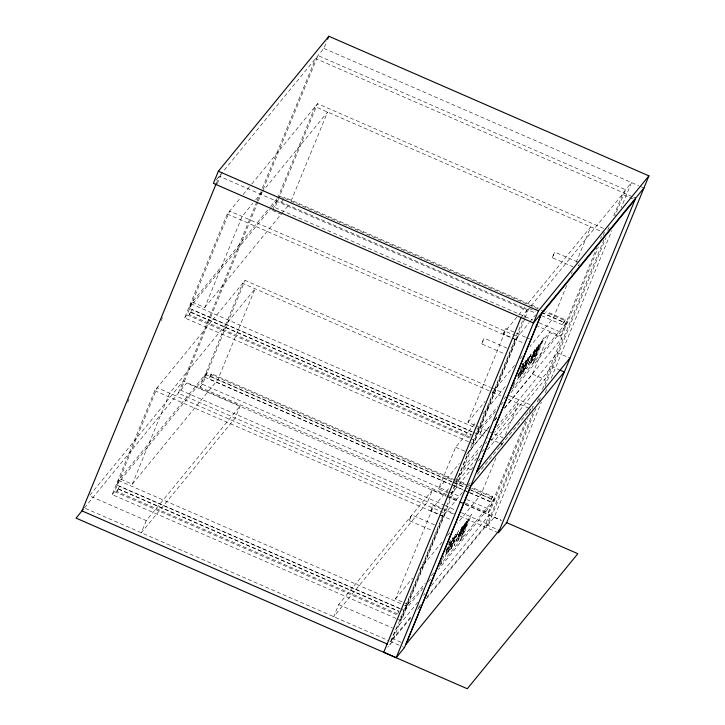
<?xml version="1.0" encoding="UTF-8"?>
<svg xmlns="http://www.w3.org/2000/svg" width="725" height="725" viewBox="0 0 725 725"><rect width="100%" height="100%" fill="white"/><g stroke="black" fill="none" stroke-linecap="round" stroke-linejoin="round"><path stroke-width="0.54" stroke-dasharray="3.62 2.72" d="M535.857 353.419L539.11 344.284L530.791 363.714L537.841 347.13L534.388 356.772L541.765 341.049L533.636 360.243L540.188 344.248M579.248 264.353L579.465 263.746M448.521 549.903L447.243 554.072L450.859 547.067L455.653 534.307L452.047 541.294L448.177 551.915L454.72 536.464L449.418 548.308M451.467 546.306L450.198 550.465L453.805 543.469L458.599 530.709L455.001 537.696L451.131 548.317L457.665 532.866L452.364 544.702M216.258 183.516L219.258 176.193L526.894 310.373L389.615 645.078M127.736 402.293L129.023 399.158M161.195 320.713L162.482 317.577M217.391 183.697L221.252 174.281M396.086 618.425L112.167 494.577L154.769 390.702L245.068 280.376L490.653 387.494M468.567 441.706L184.639 317.858L227.242 213.984L240.347 197.979M399.502 608.384L116.616 484.989L118.465 480.476L206.688 372.686L494.758 498.338L492.909 502.851L438.398 569.451M471.984 431.665L189.089 308.27L190.938 303.766L269.954 207.232M112.167 494.577L114.586 491.623L157.189 387.748L445.259 513.4L402.656 617.274L400.236 620.228L397.128 618.878M184.639 317.858L187.059 314.904L229.662 211.029L517.732 336.681L475.129 440.564L472.709 443.519L469.601 442.159M397.726 613.939L116.77 491.387L117.912 488.614L119.707 486.421L399.62 608.52M470.199 437.22L189.243 314.668L190.385 311.895L192.179 309.702L472.102 431.801M116.77 491.387L119.707 486.421M189.243 314.668L192.179 309.702M132.294 484.218L169.632 393.177L255.1 288.758L217.754 379.8L132.294 484.218L119.843 478.79M192.324 302.071L204.767 307.5L242.114 216.458L252.789 203.408M256.804 201.813L178.305 393.222L454.502 513.699M257.23 200.771L261.952 189.261M262.377 188.219L315.574 58.517L632.535 196.774M257.937 201.994L180.715 390.267L443.809 505.026M258.363 200.952L262.649 190.494M263.084 189.442L317.994 55.562L625.621 189.751L614.891 215.896M216.258 179.863L323.867 48.394L326.767 41.307M446.663 494.776L200.046 387.204L242.648 283.33L491.342 391.808M272.953 209.453L277.213 199.067M277.639 198.025L315.13 106.611L603.2 232.263M116.616 484.989L204.84 377.19L206.688 372.686M146.287 520.623L141.312 532.757L235.199 418.044L240.183 405.9L183.28 381.078L89.383 495.8L146.287 520.623L240.183 405.9M200.046 387.204L202.465 384.25L245.068 280.376M603.544 228.402L317.55 103.657L274.938 207.531L532.957 320.078M204.84 377.19L450.424 484.318L208.863 378.867L211.8 373.892L465.803 484.69M211.8 373.892L208.863 378.867M291.097 200.997L327.573 112.04L262.767 191.228M432.58 489.828L338.693 604.541L333.708 616.685L427.605 501.963L432.58 489.828L446.029 495.692M473.217 467.118L450.995 494.269L438.553 488.84L455.626 447.216L476.407 421.823M407.912 604.442L395.469 599.013L432.807 507.971L449.192 487.952M480.394 427.732L467.942 422.303L505.289 331.252L526.649 305.153M398.107 613.015L398.868 611.166L117.912 488.614M470.579 436.296L471.341 434.447L190.385 311.895M450.995 494.269L468.069 452.645L489.574 426.373M400.236 620.228L442.839 516.354L462.351 492.511M472.709 443.519L515.312 339.635L529.132 322.761M400.535 608.837L404.686 610.64L406.535 606.136L425.185 583.344M473.017 432.118L477.159 433.922L479.007 429.417L497.658 406.634M524.746 318.891L392.035 642.123L387.893 647.189M525.018 317.885L529.304 307.418M440.419 563.715L442.495 558.658M448.721 543.487L450.923 539.79L445.884 550.964M513.726 384.975L514.977 381.948M443.763 556.147L440.963 564.068M513.264 386.679L514.116 384.612M517.514 376.32L521.329 367.004M460.33 540.406L470.289 516.127L471.658 514.451L461.698 538.729M532.812 363.687L542.762 339.409L544.14 337.732L534.18 362.011M495.954 457.964L480.929 494.595L457.43 523.314M500.676 446.455L502.389 442.268M505.397 434.946L518.275 403.553L494.767 432.263M566.714 285.442L553.411 317.885L529.903 346.595M571.436 273.932L572.297 271.839M576.158 262.414L590.748 226.834L527.365 304.282M504.491 408.275L532.449 374.118L549.514 332.503L561.966 337.932L544.892 379.556L487.553 449.609M463.909 490.109L489.819 501.419L492.755 496.444L472.02 487.399M565.237 319.734L562.301 324.7L565.237 319.734L546.568 311.596M492.755 496.444L489.819 501.419M465.323 502.914L488.115 512.856L526.033 420.409M529.005 413.168L530.718 408.982L507.926 399.04M535.721 325.298L560.597 336.146L596.802 247.85M600.644 238.498L601.496 236.422M510.871 392.733L565.391 326.132L567.24 321.619L545.481 312.131M488.115 512.856L490.535 509.902L528.027 418.488M531.86 409.145L533.138 406.027L531.325 408.238M560.597 336.146L563.008 333.192L598.37 246.971M603.055 235.543L605.185 230.351M459.487 501.555L489.484 514.65L484.508 526.785L425.738 598.596M533.12 412.353L485.931 527.41L494.223 517.278L541.412 402.221M537.27 401.967L539.554 396.666M542.4 389.47L603.898 239.776M607.758 230.36L609.471 226.173M613.767 215.715L623.201 192.705L631.493 182.573L621.198 207.676M535.965 408.356L488.351 524.456L461.417 512.702M538.965 401.034L540.687 396.847M544.973 386.389L605.882 237.863M545.272 392.814L546.985 388.627M551.272 378.169L611.755 230.686M578.659 265.785L578.967 265.042M578.178 265.658L578.505 264.915M487.472 430.985L482.288 428.72L479.787 434.32L488.097 438.054M243.192 194.499L251.031 184.92M251.738 184.05L317.55 103.657M255.644 199.928L262.051 192.098M270.561 206.489L278.454 196.847M189.089 308.27L270.86 208.365M271.585 207.486L277.322 200.481L535.34 313.019M282.478 199.375L284.282 197.182L538.276 307.971M281.345 202.148L283.14 199.955M204.767 307.5L280.974 214.401M281.69 213.531L289.52 203.952M84.408 507.935L186.624 383.045L446.047 496.208M521.021 317.55L528.706 308.161M531.153 305.859L622.422 194.345L628.647 197.064M529.839 321.891L535.539 314.931M467.942 422.303L485.034 401.414M492.157 392.714L514.949 364.865M519.934 358.775L522.788 355.295M522.027 364.748L523.396 363.071L521.755 365.962M482.859 413.939L506.512 385.048M520.849 367.53L549.514 332.503M503.893 399.013L506.032 396.403M511.732 389.443L567.24 321.619M477.159 433.922L495.809 411.138M500.83 405.003L503.703 401.496M494.586 420.246L497.459 416.748M504.627 407.985L561.966 337.932M438.553 488.84L459.333 463.447M466.501 454.684L489.438 426.663M494.459 420.536L498.755 415.28M481.907 445.023L464.082 466.8L471.341 469.972M496.879 426.726L557.489 352.676L569.932 358.105M455.599 480.122L479.098 451.412M485.514 443.573L486.937 441.833M476.923 458.028L458.39 480.675L465.649 483.847M481.917 451.929L484.055 449.319M491.188 440.601L551.798 366.551L559.057 369.723M478.237 460.991L480.385 458.363M468.758 484.681L470.181 482.941M477.304 474.241L530.718 408.982M395.469 599.013L412.561 578.133M419.684 569.433L442.477 541.584M447.461 535.494L450.307 532.014M431.42 575.732L434.266 572.252M439.25 566.162L494.758 498.338M404.686 610.64L423.337 587.857M428.357 581.722L431.221 578.215M417.808 602.212L395.596 629.363L390.612 641.498L411.401 616.105M423.545 595.207L424.977 593.458M431.429 585.582L489.484 514.65M418.57 607.351L420.718 604.722M410.567 618.099L393.448 639.015L401.75 642.631M417.691 609.39L419.838 606.78M426.255 598.932L486.865 524.882L499.308 530.31M577.58 261.961L554.661 252.083L552.278 257.719L573.022 266.764M552.278 257.719L554.761 252.01M507.047 348.145L484.218 338.194L482.741 340.977L481.735 343.904L504.555 353.854M481.735 343.904L484.218 338.194M525.471 337.161L505.769 328.57L503.331 333.862L524.03 343.324M503.277 334.279L505.769 328.57M479.805 434.429L482.288 428.72M434.565 524.864L411.746 514.904L410.268 517.695L409.263 520.613L432.082 530.573M409.263 520.613L411.746 514.904M452.998 513.88L433.287 505.28L430.849 510.581L451.548 520.043M430.804 510.998L433.287 505.28M323.867 48.394L638.761 185.745M639.794 186.198L642.903 187.558M633.577 197.227L635.653 198.133M629.69 197.517L632.798 198.868M279.17 195.968L540.297 309.874M541.33 310.318L544.439 311.678M541.666 312.43L563.434 321.927M541.285 312.557L565.853 323.314M529.014 308.469L535.24 311.188M541.566 315.656L565.391 326.132M539.173 322.797L563.008 333.192M272.528 210.486L282.886 215.008M526.513 337.614L529.622 338.974M227.242 213.984L511.17 337.832M512.203 338.285L515.312 339.635M532.449 374.118L544.892 379.556M491.686 387.947L503.087 392.914M509.303 395.632L530.029 404.668M492.384 392.252L500.667 395.868M488.514 431.438L503.032 437.773M190.938 303.766L475.899 428.058M476.941 428.511L479.007 429.417M489.139 438.507L498.474 442.576M499.507 443.029L502.624 444.389M191.047 312.475L470.96 434.574M187.059 314.904L469.945 438.299M470.987 438.752L475.129 440.564M455.626 447.216L467.036 452.192M466.683 484.3L469.8 485.659M210.005 376.094L468.151 488.695M469.193 489.148L490.961 498.646M205.311 374.372L452.228 482.034M453.261 482.487L464.662 487.463M470.888 490.182L493.381 500.023M463.9 490.191L492.909 502.851M202.465 384.25L448.05 491.369M449.083 491.822L460.484 496.797M466.701 499.507L490.535 509.902M447.706 495.229L459.106 500.205M447.071 496.145L458.445 501.111M447.08 496.661L458.499 501.637M459.532 502.09L501.038 520.197M494.223 517.278L501.483 520.441M444.842 505.479L455.2 509.992M460.04 516.109L497.341 532.386M154.769 390.702L438.697 514.542M439.731 514.995L442.839 516.354M118.465 480.476L403.426 604.777M404.459 605.23L406.535 606.136M118.565 489.194L398.487 611.293M114.586 491.623L396.439 614.564M400.581 616.377L402.656 617.274M338.693 604.541L392.488 628.013M85.441 508.388L388.926 640.764M389.968 641.217L401.369 646.192M402.411 646.646L404.487 647.552M519.734 376.746L519.725 377.353L522.553 372.142L528.126 357.597L525.308 362.79L519.734 376.746M522.68 373.148L522.671 373.756L525.498 368.536L531.081 353.99L528.253 359.192L522.68 373.148M527.202 359.926L520.659 375.197L527.202 359.926M530.147 356.319L523.604 371.599L530.147 356.319M462.478 526.087L459.224 535.222L465.133 522.843L457.52 541.403L456.995 542.037L463.556 526.051L457.756 538.566L461.2 528.924L454.158 545.517L462.478 526.087M466.637 521.003L463.384 530.138L469.293 517.759L461.68 536.319L461.154 536.962L467.716 520.967L461.916 533.482L465.359 523.84L458.318 540.433L466.637 521.003M534.95 349.368L531.697 358.503L537.606 346.133L529.993 364.684L529.477 365.327L536.029 349.332L530.229 361.847L533.673 352.214L526.631 368.798L534.95 349.368M447.026 549.74L445.947 552.35L447.688 550.239L445.068 556.619L453.188 537.442L447.026 549.74M519.499 373.022L518.429 375.641L520.16 373.52L517.541 379.9L525.661 360.724L519.499 373.022M451.476 540.986L448.503 548.245L447.18 549.858L451.476 540.986M523.948 364.267L520.976 371.526L519.653 373.139L523.948 364.267M462.867 489.656L451.467 484.681L462.858 489.737"/><path stroke-width="1.09" d="M635.653 198.133L498.374 532.839L506.666 522.707L648.92 175.867L328.842 36.25L218.37 171.227L213.386 183.362L533.464 322.978L643.936 188.002M216.258 183.516L81.988 510.889L387.549 644.172M327.6 39.286L328.842 36.25M521.021 317.55L383.743 652.255L396.194 657.684L404.487 647.552L541.756 312.856M396.194 657.684L538.439 310.844L648.92 175.867M83.212 509.394L76.08 518.112L467.29 688.75L577.834 553.692L506.231 522.462M634.873 199.774L541.466 313.898L476.524 472.238L569.932 358.105M499.308 530.31L405.9 644.443L470.833 486.103L564.249 371.979L560.099 370.176M218.37 171.227L538.439 310.844"/></g></svg>
